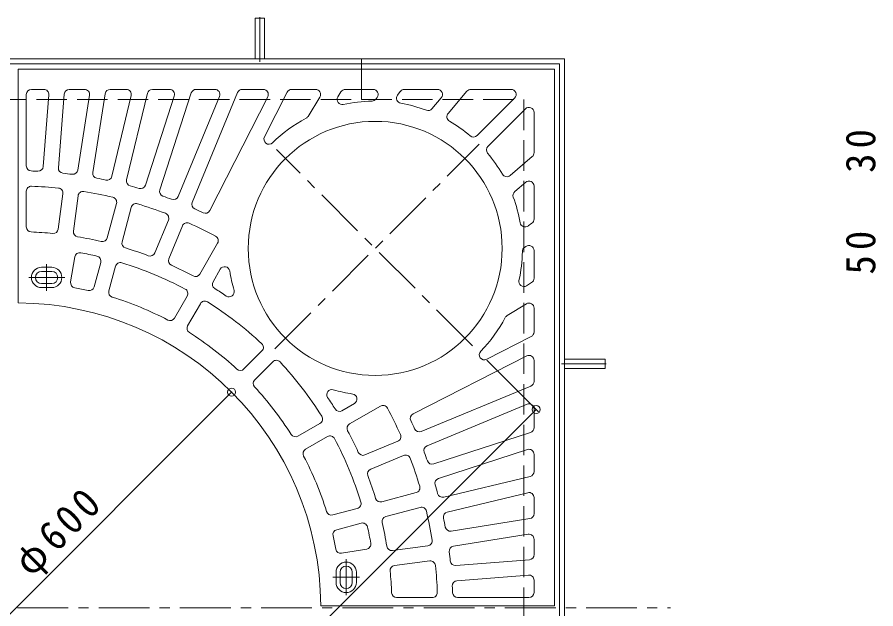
# Model space of a CAD drawing. Units: millimetres at full size, sheet at 1:10; details may follow other scales. Extents: x -1625 to 1779, y -1367 to 1097.
# Drawn here: x -896 to -50, y 459 to 1041 of the extents above; entities that cross this region are included whole.
import ezdxf

# ---------------------------------------------------------------- set-up
doc = ezdxf.new("R2010")
doc.units = ezdxf.units.MM
doc.header["$LTSCALE"] = 10
doc.header["$PDMODE"] = 32
doc.header["$PDSIZE"] = 8
doc.linetypes.add('CHAIN1', pattern=[8, 5, -1, 1, -1])
doc.linetypes.add('DASHED3', pattern=[4, 3, -1])
for name, color, linetype, lineweight in [('0-0', 3, 'Continuous', 18), ('0-1', 2, 'Continuous', 18), ('0-4', 7, 'Continuous', 18), ('1-3', 6, 'Continuous', 18)]:
    doc.layers.add(name, color=color, linetype=linetype, lineweight=lineweight)
doc.styles.add('ＭＳ ゴシック', font='')
doc.styles.get('ＭＳ ゴシック').set_extended_font_data('MS Gothic')

msp = doc.modelspace()

# ---------------------------------------------------------------- linework, layer by layer
at = {"layer": '0-0'}
for p, q in [((-366.8, 990.09), (-894.8, 990.09)), ((-894.8, 990.09), (-894.8, 760.09)), ((-366.8, 462.09), (-366.8, 990.09)), ((-886.8, 965.09), (-886.8, 894.83)), ((-869.59, 970.09), (-881.8, 970.09)), ((-864.61, 964.7), (-870.16, 894.16)), ((-849.5, 965.48), (-855.2, 892.98)), ((-829.47, 970.09), (-844.51, 970.09)), ((-824.53, 964.31), (-836.18, 890.73)), ((-809.1, 965.87), (-821.37, 888.39)), ((-788.41, 970.09), (-804.16, 970.09)), ((-767.56, 966.26), (-788, 881.15)), ((-745.86, 970.09), (-762.7, 970.09)), ((-724.32, 966.64), (-755.3, 871.31)), ((-678.71, 967.01), (-723.47, 858.94)), ((-701.15, 970.09), (-719.57, 970.09)), ((-653.52, 970.09), (-674.09, 970.09)), ((-629.91, 967.36), (-652.3, 923.43)), ((-601.99, 970.09), (-625.46, 970.09)), ((-576.94, 967.7), (-580.01, 962.69)), ((-545.34, 970.09), (-572.67, 970.09)), ((-518.49, 968.03), (-521.2, 964.3)), ((-481.93, 970.09), (-514.44, 970.09)), ((-452.85, 968.34), (-471.51, 946.49)), ((-409.47, 970.09), (-449.05, 970.09)), ((-783.55, 963.92), (-802.58, 884.65)), ((-741.1, 963.55), (-769.56, 875.95)), ((-696.53, 963.18), (-737.33, 864.68)), ((-649.06, 962.82), (-706.08, 850.92)), ((-597.73, 962.48), (-609.36, 943.5)), ((-541.3, 962.15), (-542.37, 960.67)), ((-478.12, 961.84), (-487.34, 951.06)), ((-405.94, 961.56), (-442.85, 924.65)), ((-395.33, 950.95), (-432.24, 914.04)), ((-386.8, 947.41), (-386.8, 907.84)), ((-388.55, 904.04), (-410.4, 885.38)), ((-395.04, 878.77), (-405.83, 869.55)), ((-386.8, 874.96), (-386.8, 842.45)), ((-886.8, 869.82), (-886.8, 834.79)), ((-850.74, 867.37), (-855.31, 832.66)), ((-835.87, 865.42), (-840.44, 830.7)), ((-797.97, 857.88), (-807.04, 824.05)), ((-783.49, 854), (-792.55, 820.17)), ((-746.9, 841.58), (-760.3, 809.22)), ((-388.86, 838.4), (-392.59, 835.69)), ((-733.04, 835.84), (-746.44, 803.49)), ((-698.39, 818.75), (-715.9, 788.42)), ((-394.74, 815.59), (-396.22, 814.51)), ((-839.04, 805.26), (-843.16, 780.6)), ((-386.8, 811.55), (-386.8, 784.22)), ((-861.8, 795.09), (-871.8, 795.09)), ((-813.51, 799.89), (-819.99, 775.73)), ((-799.02, 796.01), (-805.5, 771.84)), ((-861.8, 791.09), (-871.8, 791.09)), ((-695.81, 793.21), (-702.91, 780.92)), ((-861.8, 779.09), (-871.8, 779.09)), ((-389.18, 779.95), (-394.19, 776.88)), ((-861.8, 775.09), (-871.8, 775.09)), ((-728.4, 766.76), (-740.91, 745.09)), ((-715.41, 759.26), (-727.92, 737.59)), ((-394.41, 759.16), (-413.39, 747.53)), ((-386.8, 754.9), (-386.8, 731.43)), ((-389.53, 726.98), (-433.46, 704.59)), ((-654.77, 712.72), (-672.46, 695.04)), ((-644.16, 702.12), (-661.85, 684.43)), ((-394.07, 707.83), (-505.96, 650.81)), ((-386.8, 703.37), (-386.8, 682.8)), ((-389.88, 678.18), (-497.94, 633.42)), ((-563.68, 661.08), (-575.97, 653.98)), ((-393.71, 660.36), (-492.21, 619.56)), ((-538.14, 658.5), (-568.47, 640.99)), ((-386.8, 655.74), (-386.8, 637.32)), ((-597.63, 641.48), (-619.3, 628.97)), ((-590.13, 628.49), (-611.8, 615.98)), ((-390.25, 632.56), (-485.58, 601.59)), ((-521.05, 623.85), (-553.4, 610.45)), ((-515.31, 609.99), (-547.66, 596.59)), ((-393.34, 615.79), (-480.94, 587.33)), ((-386.8, 611.03), (-386.8, 594.19)), ((-390.63, 589.33), (-475.74, 568.89)), ((-502.89, 573.4), (-536.72, 564.34)), ((-392.96, 573.34), (-472.24, 554.31)), ((-386.8, 568.48), (-386.8, 552.73)), ((-499.01, 558.91), (-532.83, 549.85)), ((-560.88, 557.87), (-585.04, 551.39)), ((-557, 543.38), (-581.16, 536.9)), ((-391.01, 547.79), (-468.5, 535.52)), ((-392.58, 532.36), (-466.16, 520.7)), ((-386.8, 527.42), (-386.8, 512.38)), ((-551.63, 517.85), (-576.29, 513.73)), ((-491.47, 521.02), (-526.19, 516.45)), ((-391.41, 507.39), (-463.91, 501.68)), ((-489.51, 506.15), (-524.23, 501.58)), ((-581.8, 495.09), (-581.8, 485.09)), ((-577.8, 495.09), (-577.8, 485.09)), ((-565.8, 495.09), (-565.8, 485.09)), ((-561.8, 495.09), (-561.8, 485.09)), ((-392.19, 492.28), (-462.73, 486.73)), ((-386.8, 487.3), (-386.8, 475.09)), ((-487.07, 470.09), (-522.1, 470.09)), ((-391.8, 470.09), (-462.06, 470.09)), ((-366.8, 462.09), (-596.8, 462.09))]:
    msp.add_line(p, q, dxfattribs=at)
at = {"layer": '0-0', "linetype": 'CHAIN1'}
for p, q in [((-641.94, 714.95), (-440.85, 916.04)), ((-447.4, 717.8), (-640.47, 910.88)), ((-866.8, 798.19), (-866.8, 771.83)), ((-848.93, 785.09), (-884.27, 785.09)), ((-571.8, 507.96), (-571.8, 472.62)), ((-558.7, 490.09), (-585.06, 490.09))]:
    msp.add_line(p, q, dxfattribs=at)
at = {"layer": '0-0'}
msp.add_circle((-543.24, 813.65), 125, dxfattribs=at)
for centre, radius, start, end in [((-881.8, 965.09), 5, 90, 180), ((-869.59, 965.09), 5, 355.50157, 90), ((-844.51, 965.09), 5, 90, 175.49875), ((-829.47, 965.09), 5, 351.00066, 90), ((-804.16, 965.09), 5, 90, 171.0011), ((-788.41, 965.09), 5, 346.49875, 90), ((-762.7, 965.09), 5, 90, 166.49875), ((-745.86, 965.09), 5, 341.99956, 90), ((-719.57, 965.09), 5, 90, 161.99956), ((-701.15, 965.09), 5, 337.49959, 90), ((-674.09, 965.09), 5, 90, 157.49959), ((-653.52, 965.09), 5, 333.00078, 90), ((-625.46, 965.09), 5, 90, 152.99948), ((-601.99, 965.09), 5, 328.50166, 90), ((-572.67, 965.09), 5, 90, 148.49925), ((-545.34, 965.09), 5, 323.99997, 90), ((-517.15, 961.36), 5, 143.99997, 259.98511), ((-514.44, 965.09), 5, 90, 144.00163), ((-481.93, 965.09), 5, 319.49908, 90), ((-449.05, 965.09), 5, 90, 139.49908), ((-409.47, 965.09), 5, 315.00201, 90), ((-575.74, 960.08), 5, 148.50018, 282.51311), ((-543.24, 813.65), 145, 91.21324, 102.51273), ((-546.42, 963.61), 5, 271.2123, 323.99997), ((-543.24, 813.65), 145, 69.67346, 79.98369), ((-491.14, 954.3), 5, 249.67322, 319.49908), ((-391.8, 947.41), 5, 0, 134.99799), ((-543.24, 813.65), 145, 117.9836, 134.21323), ((-613.63, 946.11), 5, 297.98331, 328.49925), ((-467.71, 943.24), 5, 139.49908, 239.76462), ((-543.24, 813.65), 145, 49.78014, 59.76477), ((-647.84, 921.16), 5, 152.99948, 314.21309), ((-446.39, 928.18), 5, 229.78114, 315.00201), ((-428.71, 910.5), 5, 134.99799, 220.21886), ((-543.24, 813.65), 145, 30.23523, 40.21986), ((-391.8, 907.84), 5, 310.50092, 0), ((-881.8, 894.83), 5, 180, 268.02379), ((-896.8, 460.09), 430, 87.14662, 88.02388), ((-875.14, 894.55), 5, 267.14581, 355.50136), ((-850.22, 892.59), 5, 175.49875, 263.85355), ((-841.12, 891.51), 5, 262.64717, 351.00066), ((-816.43, 887.6), 5, 171.0011, 259.35262), ((-896.8, 460.09), 430, 82.64665, 83.85332), ((-896.8, 460.09), 430, 78.14667, 79.35335), ((-807.44, 885.82), 5, 258.14613, 346.49875), ((-783.14, 879.98), 5, 166.49875, 254.85243), ((-413.65, 889.18), 5, 210.23538, 310.50092), ((-391.8, 874.96), 5, 0, 130.50092), ((-881.8, 869.82), 5, 87.90454, 180), ((-896.8, 460.09), 415, 84.24709, 87.90335), ((-855.7, 868.03), 5, 352.50104, 84.24731), ((-896.8, 460.09), 430, 73.64668, 74.85338), ((-774.32, 877.49), 5, 253.64554, 341.99956), ((-750.54, 869.77), 5, 161.99956, 250.35306), ((-830.91, 864.76), 5, 80.7533, 172.50104), ((-896.8, 460.09), 415, 76.74709, 80.7529), ((-802.8, 859.17), 5, 344.9991, 76.74664), ((-896.8, 460.09), 430, 69.14665, 70.35336), ((-741.95, 866.6), 5, 249.14592, 337.49849), ((-402.58, 865.75), 5, 130.50092, 200.32678), ((-543.24, 813.65), 145, 10.01631, 20.32654), ((-778.66, 852.7), 5, 73.25433, 165.00208), ((-896.8, 460.09), 415, 69.24709, 73.2529), ((-718.85, 857.03), 5, 157.49959, 245.85419), ((-751.52, 843.49), 5, 337.50014, 69.24768), ((-896.8, 460.09), 430, 64.64667, 65.85333), ((-710.53, 853.19), 5, 244.64748, 332.99948), ((-728.42, 833.92), 5, 65.7524, 157.50014), ((-896.8, 460.09), 415, 61.74709, 65.7529), ((-395.53, 839.73), 5, 190.01489, 306.00003), ((-391.8, 842.45), 5, 305.99837, 0), ((-881.8, 834.79), 5, 180, 267.70848), ((-896.8, 460.09), 370, 84.41023, 87.70753), ((-860.27, 833.31), 5, 264.41002, 352.5014), ((-835.48, 830.05), 5, 172.50104, 260.58948), ((-896.8, 460.09), 370, 76.91026, 80.58981), ((-811.87, 825.35), 5, 256.90984, 344.99983), ((-702.72, 821.25), 5, 329.9982, 61.74574), ((-787.72, 818.88), 5, 165.00208, 253.09052), ((-896.8, 460.09), 370, 69.41028, 73.08983), ((-393.28, 810.47), 5, 126.00003, 178.7877), ((-391.8, 811.55), 5, 0, 126.00003), ((-834.1, 804.43), 5, 79.68221, 170.50034), ((-896.8, 460.09), 355, 77.04668, 79.68147), ((-818.34, 801.19), 5, 344.9991, 77.04688), ((-764.92, 811.14), 5, 249.41087, 337.50087), ((-741.82, 801.57), 5, 157.50014, 245.58858), ((-543.24, 813.65), 145, 347.48727, 358.78676), ((-871.8, 785.09), 10, 90, 270), ((-861.8, 785.09), 10, 270, 90), ((-794.19, 794.71), 5, 72.953, 164.9991), ((-896.8, 460.09), 355, 62.04674, 72.95328), ((-896.8, 460.09), 370, 61.91028, 65.58983), ((-691.48, 790.71), 5, 8.79494, 150.00124), ((-871.8, 785.09), 6, 90, 270), ((-861.8, 785.09), 6, 270, 90), ((-720.23, 790.92), 5, 241.90894, 329.99893), ((-543.24, 813.65), 145, 188.79414, 196.54132), ((-838.23, 779.77), 5, 170.50034, 259.61873), ((-698.58, 778.42), 5, 150.00063, 238.08907), ((-396.81, 781.15), 5, 167.48689, 301.49982), ((-391.8, 784.22), 5, 301.50075, 0), ((-896.8, 460.09), 320, 77.20421, 79.61847), ((-824.82, 777.02), 5, 257.20454, 344.9991), ((-800.67, 770.55), 5, 164.9991, 252.795), ((-732.73, 769.26), 5, 330.00124, 62.04591), ((-896.8, 460.09), 370, 55.98822, 58.08983), ((-687.04, 770.94), 5, 235.98947, 16.54045), ((-896.8, 460.09), 320, 62.20428, 72.79576), ((-711.08, 756.76), 5, 57.9521, 149.9982), ((-896.8, 460.09), 300, 0.38197, 89.61803), ((-896.8, 460.09), 355, 47.04675, 57.95329), ((-391.8, 754.9), 5, 0, 121.49834), ((-745.24, 747.59), 5, 242.20471, 330.00124), ((-543.24, 813.65), 145, 315.78677, 332.0164), ((-410.78, 743.26), 5, 121.50075, 152.01669), ((-723.59, 735.09), 5, 149.9982, 237.7941), ((-896.8, 460.09), 320, 47.20428, 57.79576), ((-391.8, 731.43), 5, 297.00052, 0), ((-658.31, 716.26), 5, 315.00034, 47.04501), ((-435.73, 709.05), 5, 135.78691, 297.00052), ((-640.63, 698.58), 5, 42.95409, 134.99876), ((-896.8, 460.09), 355, 32.04672, 42.95326), ((-391.8, 703.37), 5, 0, 116.99922), ((-676, 698.57), 5, 227.20381, 315.00034), ((-658.32, 680.89), 5, 134.99876, 222.79529), ((-896.8, 460.09), 320, 32.20424, 42.79572), ((-391.8, 682.8), 5, 292.50041, 0), ((-585.95, 669.85), 5, 73.45955, 214.01053), ((-543.24, 813.65), 145, 253.45868, 261.20586), ((-566.18, 665.41), 5, 299.99876, 81.20506), ((-896.8, 460.09), 370, 31.91017, 34.01178), ((-391.8, 655.74), 5, 0, 112.50041), ((-578.47, 658.31), 5, 211.91093, 299.99937), ((-535.64, 654.17), 5, 28.25336, 120.0009), ((-896.8, 460.09), 415, 24.2471, 28.25291), ((-600.13, 645.81), 5, 300.0009, 32.047), ((-503.69, 646.36), 5, 117.00052, 205.35252), ((-896.8, 460.09), 430, 24.14667, 25.35333), ((-565.97, 636.66), 5, 120.00017, 208.09016), ((-896.8, 460.09), 370, 24.41019, 28.08974), ((-499.86, 638.04), 5, 204.14581, 292.50041), ((-391.8, 637.32), 5, 288.00044, 0), ((-621.8, 633.3), 5, 212.205, 300.0009), ((-587.63, 624.15), 5, 27.95409, 119.99876), ((-896.8, 460.09), 355, 17.04672, 27.95326), ((-522.96, 628.47), 5, 292.49896, 24.2467), ((-490.29, 614.94), 5, 112.50151, 200.85408), ((-609.3, 611.65), 5, 119.99876, 207.79529), ((-896.8, 460.09), 320, 17.20424, 27.79572), ((-555.32, 615.07), 5, 204.41052, 292.49896), ((-513.4, 605.37), 5, 20.75336, 112.5009), ((-896.8, 460.09), 430, 19.64664, 20.85335), ((-391.8, 611.03), 5, 0, 108.00044), ((-896.8, 460.09), 415, 16.7471, 20.75291), ((-487.12, 606.35), 5, 199.64694, 288.00044), ((-545.75, 591.97), 5, 112.50017, 200.59016), ((-391.8, 594.19), 5, 283.50125, 0), ((-896.8, 460.09), 370, 16.91019, 20.58974), ((-479.4, 582.57), 5, 108.00044, 196.35446), ((-504.19, 578.23), 5, 284.99896, 16.7467), ((-896.8, 460.09), 430, 15.14662, 16.35332), ((-538.01, 569.17), 5, 196.91052, 284.99896), ((-476.91, 573.75), 5, 195.14757, 283.50125), ((-391.8, 568.48), 5, 0, 103.50125), ((-562.17, 562.69), 5, 285.0009, 17.047), ((-497.72, 554.08), 5, 13.25336, 105.0009), ((-586.34, 556.22), 5, 197.205, 285.0009), ((-531.54, 545.02), 5, 105.00017, 193.09016), ((-896.8, 460.09), 415, 9.2471, 13.25291), ((-471.07, 549.44), 5, 103.50125, 191.85387), ((-391.8, 552.73), 5, 278.9989, 0), ((-555.7, 538.55), 5, 12.95312, 105.0009), ((-896.8, 460.09), 370, 9.41019, 13.08974), ((-896.8, 460.09), 430, 10.64665, 11.85333), ((-579.87, 532.07), 5, 105.0009, 192.79546), ((-896.8, 460.09), 355, 10.31853, 12.95332), ((-469.28, 540.46), 5, 190.64738, 278.9989), ((-896.8, 460.09), 320, 10.38153, 12.79579), ((-492.13, 525.98), 5, 277.49896, 9.2467), ((-391.8, 527.42), 5, 0, 98.99934), ((-577.12, 518.66), 5, 190.38127, 279.49966), ((-552.46, 522.78), 5, 279.49966, 10.31779), ((-526.84, 521.4), 5, 189.41052, 277.49896), ((-465.37, 515.77), 5, 98.99934, 187.35283), ((-896.8, 460.09), 430, 6.14668, 7.35335), ((-391.8, 512.38), 5, 274.50125, 0), ((-571.8, 495.09), 10, 0, 180), ((-571.8, 495.09), 6, 0, 180), ((-523.58, 496.62), 5, 97.4986, 185.58998), ((-488.86, 501.19), 5, 5.75269, 97.49896), ((-896.8, 460.09), 415, 2.09665, 5.75291), ((-464.3, 506.67), 5, 186.14645, 274.50125), ((-896.8, 460.09), 370, 2.29247, 5.58977), ((-391.8, 487.3), 5, 0, 94.49843), ((-571.8, 485.09), 10, 180, 0), ((-571.8, 485.09), 6, 180, 0), ((-462.34, 481.75), 5, 94.49864, 182.85419), ((-522.1, 475.09), 5, 182.29152, 270), ((-487.07, 475.09), 5, 270, 2.09546), ((-896.8, 460.09), 430, 1.97612, 2.85338), ((-462.06, 475.09), 5, 181.97621, 270), ((-391.8, 475.09), 5, 270, 0)]:
    msp.add_arc(centre, radius, start, end, dxfattribs=at)
at = {"layer": '0-1'}
for p, q in [((-652.3, 1040.09), (-661.3, 1040.09)), ((-661.3, 1000.09), (-661.3, 1040.09)), ((-652.3, 1000.09), (-652.3, 1040.09)), ((-556.8, 1000.09), (-556.8, 960.09)), ((-1431.8, 995.09), (-361.8, 995.09)), ((-361.8, 995.09), (-361.8, -74.91)), ((-356.8, 704.59), (-316.8, 704.59)), ((-316.8, 704.59), (-316.8, 695.59)), ((-356.8, 695.59), (-316.8, 695.59))]:
    msp.add_line(p, q, dxfattribs=at)
at = {"layer": '0-1', "linetype": 'CHAIN1'}
for p, q in [((-656.8, 997.1), (-656.8, 1041.11)), ((-359.79, 700.09), (-315.78, 700.09)), ((-1535.5, 460.09), (-252.39, 460.09))]:
    msp.add_line(p, q, dxfattribs=at)
at = {"layer": '0-1'}
msp.add_lwpolyline([(-1436.8, -79.91), (-1436.8, 1000.09), (-356.8, 1000.09), (-356.8, -79.91)], close=True, dxfattribs=at)
at = {"layer": '0-1', "linetype": 'DASHED3'}
msp.add_lwpolyline([(-1396.8, -39.91), (-1396.8, 960.09), (-396.8, 960.09), (-396.8, -39.91)], close=True, dxfattribs=at)
at = {"layer": '0-4'}
for p, q in [((-382.57, 652.98), (-433.26, 703.66)), ((-1108.93, 247.96), (-684.66, 672.22)), ((-1091.8, -52.01), (-384.69, 655.1))]:
    msp.add_line(p, q, dxfattribs=at)
for p in [(-684.66, 672.22), (-384.69, 655.1)]:
    msp.add_point(p, dxfattribs=at)

# ---------------------------------------------------------------- texts
at = {"layer": '0-4', "color": 2, "insert": (-876.29, 483.5), "char_height": 29.33, "attachment_point": 7, "rotation": 45, "style": 'ＭＳ ゴシック'}
msp.add_mtext('\\T1.21;\\W0.95;φ600', dxfattribs=at)
at = {"layer": '1-3', "color": 2, "char_height": 29.33, "attachment_point": 7, "rotation": 90, "style": 'ＭＳ ゴシック'}
for s, insert in [('\\T1.27;\\W0.95;30', (-50.25, 887.97)), ('\\T1.27;\\W0.95;50', (-50.25, 787.97))]:
    msp.add_mtext(s, dxfattribs=dict(at, insert=insert))

doc.saveas('drawing.dxf')
